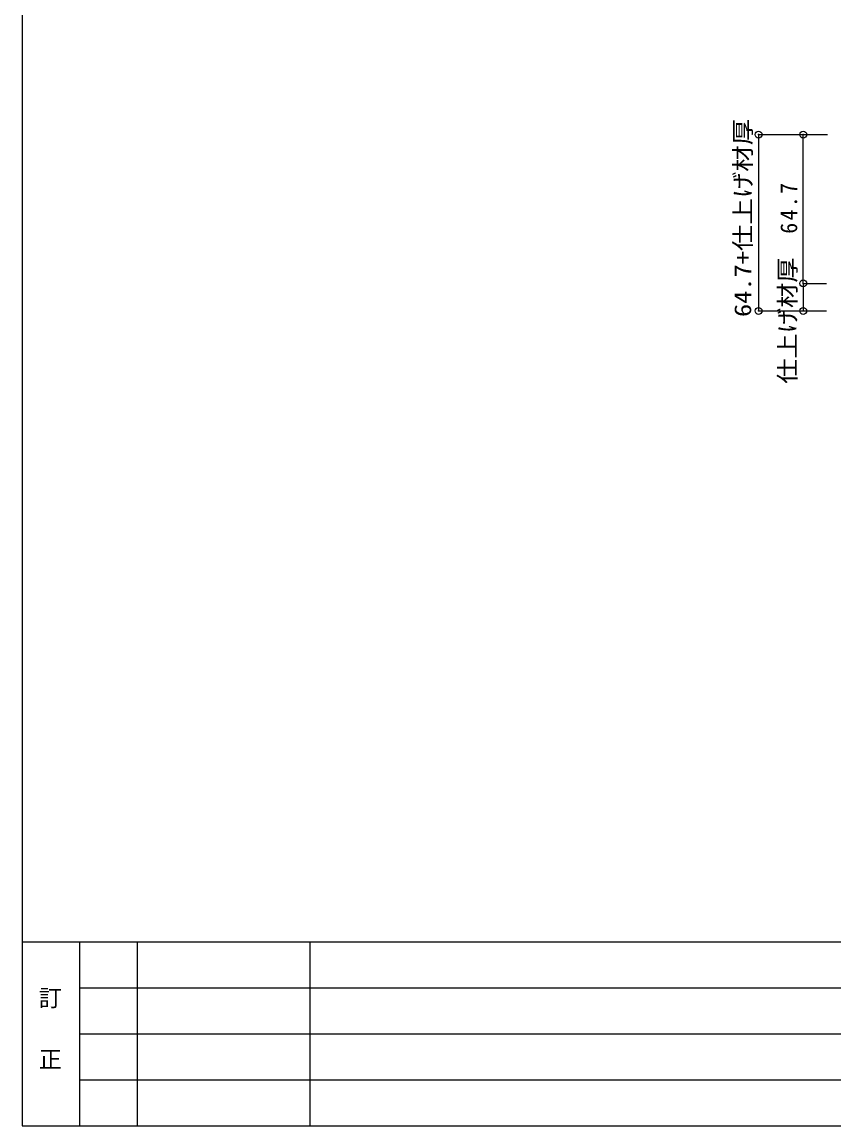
# Model space of a CAD drawing. Units: millimetres at full size, sheet at 1:5; details may follow other scales. Extents: x -688 to 687, y -487 to 475.
# Drawn here: x -687.7 to -334.9, y -474.8 to 5.2 of the extents above; entities that cross this region are included whole.
import ezdxf
from ezdxf.enums import TextEntityAlignment as Align

# ---------------------------------------------------------------- set-up
doc = ezdxf.new("R2010")
doc.units = ezdxf.units.MM
doc.header["$LTSCALE"] = 5
doc.header["$PDMODE"] = 32
doc.header["$PDSIZE"] = 3
for name, color, linetype in [('1-5_寸法', 4, 'Continuous'), ('2-5_寸法', 4, 'Continuous'), ('F-3_太線２', 7, 'Continuous'), ('F-5_固定文字', 7, 'Continuous')]:
    doc.layers.add(name, color=color, linetype=linetype)
doc.styles.add('ＭＳ ゴシック', font='')
doc.styles.get('ＭＳ ゴシック').set_extended_font_data('MS Gothic')

msp = doc.modelspace()

# ---------------------------------------------------------------- linework, layer by layer
at = {"layer": '1-5_寸法'}
for p, q in [((-367.693, -43.745), (-337.779, -43.745)), ((-367.693, -43.745), (-367.693, -120.404)), ((-348.289, -108.404), (-348.289, -120.404)), ((-348.289, -108.404), (-338.183, -108.404)), ((-367.693, -120.404), (-338.183, -120.404))]:
    msp.add_line(p, q, dxfattribs=at)
at = {"layer": '1-5_寸法', "color": 3}
for p in [(-367.693, -43.745), (-348.289, -43.745), (-348.289, -108.404), (-367.693, -120.404), (-348.289, -120.404)]:
    msp.add_point(p, dxfattribs=at)
at = {"layer": '2-5_寸法'}
msp.add_line((-348.289, -108.404), (-348.289, -43.745), dxfattribs=at)
at = {"layer": 'F-3_太線２', "color": 3}
for p, q in [((-687.667, 475.25), (-687.667, -474.75)), ((-687.667, -394.75), (687.333, -394.75)), ((-687.667, -474.75), (687.333, -474.75))]:
    msp.add_line(p, q, dxfattribs=at)
at = {"layer": 'F-3_太線２'}
msp.add_line((-662.667, -394.75), (-662.667, -474.75), dxfattribs=at)
at = {"layer": 'F-3_太線２', "color": 4}
for p, q in [((-637.667, -394.75), (-637.667, -474.75)), ((-562.667, -394.75), (-562.667, -474.75)), ((-662.667, -414.75), (-292.667, -414.75)), ((-662.667, -434.75), (-292.667, -434.75)), ((-662.667, -454.75), (-292.667, -454.75))]:
    msp.add_line(p, q, dxfattribs=at)

# ---------------------------------------------------------------- texts
at = {"layer": '1-5_寸法', "style": 'ＭＳ ゴシック'}
for s, width, p in [('64.7+仕上げ材厚', 1.15, (-368.693, -123.033)), ('仕上げ材厚', 1.1, (-349.289, -152.112))]:
    msp.add_text(s, height=7.331, rotation=90, dxfattribs=dict(at, width=width)).set_placement(p, align=Align.BOTTOM_LEFT)
at = {"layer": '1-5_寸法', "insert": (-350.789, -86.824), "char_height": 7.331, "attachment_point": 7, "rotation": 90, "style": 'ＭＳ ゴシック'}
msp.add_mtext('\\T1.22;\\W0.95;64.7', dxfattribs=at)
at = {"layer": 'F-5_固定文字', "color": 4, "style": 'ＭＳ ゴシック'}
for s, p in [('訂', (-680.399, -424.982)), ('正', (-680.399, -451.657))]:
    msp.add_text(s, height=7.331, dxfattribs=at).set_placement(p, align=Align.BOTTOM_LEFT)

doc.saveas('drawing.dxf')
